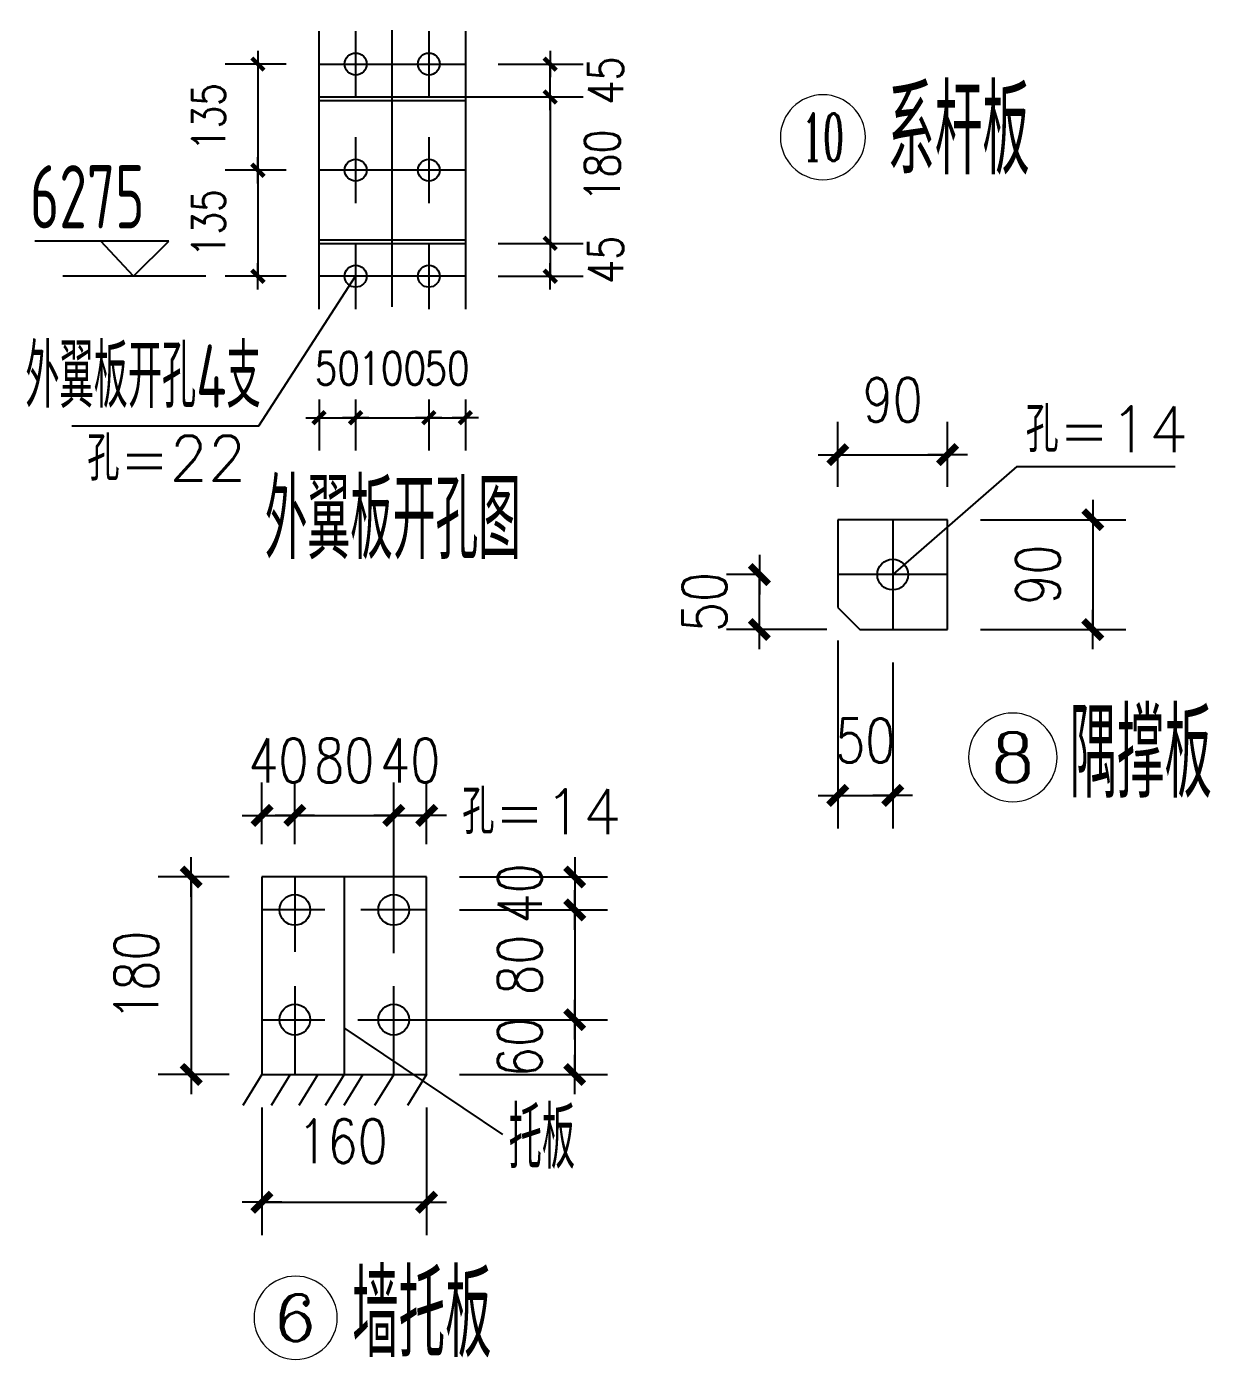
# Model space of a CAD drawing. Header units: millimetres. Extents: x 1471994 to 4527627, y -5186613 to -1927582.
# Drawn here: x 1501340 to 1504575, y -2009247 to -2005604 of the extents above; entities that cross this region are included whole.
import ezdxf
from ezdxf.enums import TextEntityAlignment as Align

# ---------------------------------------------------------------- set-up
doc = ezdxf.new("R2010")
doc.units = ezdxf.units.MM
doc.header["$LTSCALE"] = 1000
doc.header["$PDMODE"] = 34
doc.linetypes.add('CENTER', pattern=[50.8, 31.75, -6.35, 6.35, -6.35])
doc.layers.add('轴线层', color=1, linetype='CENTER', lineweight=15)
doc.layers.add('钢架', color=7, linetype='Continuous', lineweight=25)
doc.styles.add('COMPLEX', font='COMPLEX')
doc.styles.add('DIM_FONT', font='simplex.shx', dxfattribs={"width": 0.8, "bigfont": 'hztxt.shx'})
doc.styles.add('hz', font='gbenor.shx', dxfattribs={"width": 0.75, "height": 100, "bigfont": 'gbcbig.shx'})
doc.styles.get("Standard").update_dxf_attribs({"font": 'txt', "bigfont": 'gbcbig.shx'})
doc.dimstyles.new('WGH(1)', dxfattribs={"dimscale": 1.2, "dimtxt": 100, "dimasz": 0.5, "dimexe": 75, "dimexo": 75, "dimgap": 75, "dimtad": 1, "dimdec": 0, "dimzin": 0, "dimdsep": 46, "dimtxsty": 'DIM_FONT', "dimblk1": '_DIMX', "dimblk2": '_DIMX', "dimsah": 1, "dimcen": 0.09, "dimclrd": 3, "dimclre": 3, "dimclrt": 7, "dimadec": 0, "dimazin": 0, "dimtfac": 1, "dimtdec": 0, "dimtix": 1, "dimtmove": 2, "dimatfit": 3, "dimldrblk": '_DIMX', "dimfxl": 1, "dimtolj": 1, "dimtzin": 0, "dimarcsym": 0})
doc.dimstyles.new('WGH(2)', dxfattribs={"dimscale": 1.2, "dimtxt": 100, "dimasz": 0.5, "dimexe": 75, "dimexo": 75, "dimgap": 75, "dimtad": 1, "dimdec": 0, "dimlfac": 0.5, "dimzin": 0, "dimdsep": 46, "dimtxsty": 'DIM_FONT', "dimblk1": '_DIMX', "dimblk2": '_DIMX', "dimsah": 1, "dimcen": 0.09, "dimclrd": 3, "dimclre": 3, "dimclrt": 7, "dimadec": 0, "dimazin": 0, "dimtfac": 1, "dimtdec": 0, "dimtix": 1, "dimtmove": 2, "dimatfit": 3, "dimldrblk": '_DIMX', "dimfxl": 1, "dimtolj": 1, "dimtzin": 0, "dimarcsym": 0})
doc.dimstyles.new('WGH(3)', dxfattribs={"dimscale": 1.2, "dimtxt": 100, "dimasz": 0.3, "dimexe": 75, "dimexo": 75, "dimgap": 75, "dimtad": 1, "dimdec": 0, "dimlfac": 0.333333, "dimzin": 0, "dimdsep": 46, "dimtxsty": 'DIM_FONT', "dimblk1": '_DIMX', "dimblk2": '_DIMX', "dimsah": 1, "dimcen": 0.09, "dimclrd": 3, "dimclre": 3, "dimclrt": 7, "dimazin": 0, "dimtfac": 1, "dimtdec": 0, "dimtix": 1, "dimtmove": 2, "dimatfit": 3, "dimldrblk": '_DIMX', "dimfxl": 1, "dimtolj": 1, "dimtzin": 0, "dimarcsym": 0})

# ---------------------------------------------------------------- blocks, each defined once
blk = doc.blocks.new('轴线标号')
at = {"lineweight": 13}
blk.add_circle((0, 0), 0.5, dxfattribs=at)
at = {"layer": '钢架', "lineweight": 13, "style": 'COMPLEX', "width": 1.041667}
blk.add_attdef('A', text='', height=0.56, dxfattribs=at).set_placement((-0.25, -0.28), (0.25, -0.28), align=Align.FIT)
blk = doc.blocks.new('_DIMX')
blk.add_line((-150, 0), (150, 0))
at = {"const_width": 50}
blk.add_lwpolyline([(-70, -70), (70, 70)], dxfattribs=at)
blk = doc.blocks.new('*D721')
at = {"color": 3, "lineweight": -2}
for p, q in [((1502139.1, -2005526.3), (1502139.1, -2005349.3)), ((1502539.1, -2005526.3), (1502539.1, -2005349.3)), ((1502139.3, -2005439.3), (1502538.8, -2005439.3))]:
    blk.add_line(p, q, dxfattribs=at)
at = {"layer": 'Defpoints', "color": 0}
for p in [(1502539.1, -2005439.3), (1502139.1, -2005616.3), (1502539.1, -2005616.3)]:
    blk.add_point(p, dxfattribs=at)
at = {"color": 3, "lineweight": -2, "xscale": 0.24, "yscale": 0.24, "zscale": 0.24, "rotation": 180}
blk.add_blockref('_DIMX', (1502139.1, -2005439.3), dxfattribs=at)
at = {"color": 3, "lineweight": -2, "xscale": 0.24, "yscale": 0.24, "zscale": 0.24}
blk.add_blockref('_DIMX', (1502539.1, -2005439.3), dxfattribs=at)
at = {"color": 7, "insert": (1502339.1, -2005304.3), "char_height": 90, "attachment_point": 5, "style": 'DIM_FONT'}
blk.add_mtext('\\A1;200', dxfattribs=at)
blk = doc.blocks.new('*D716')
at = {"color": 3, "lineweight": -2}
for p, q in [((1502139.1, -2006623.3), (1502139.1, -2006763)), ((1502239.1, -2006623.3), (1502239.1, -2006763)), ((1502138.8, -2006673), (1502138.6, -2006673)), ((1502139.1, -2006673), (1502239.1, -2006673)), ((1502239.3, -2006673), (1502239.5, -2006673))]:
    blk.add_line(p, q, dxfattribs=at)
at = {"layer": 'Defpoints', "color": 0}
for p in [(1502139.1, -2006533.3), (1502239.1, -2006533.3), (1502239.1, -2006673)]:
    blk.add_point(p, dxfattribs=at)
at = {"color": 3, "lineweight": -2, "xscale": 0.24, "yscale": 0.24, "zscale": 0.24}
blk.add_blockref('_DIMX', (1502139.1, -2006673), dxfattribs=at)
at = {"color": 3, "lineweight": -2, "xscale": 0.24, "yscale": 0.24, "zscale": 0.24, "rotation": 180}
blk.add_blockref('_DIMX', (1502239.1, -2006673), dxfattribs=at)
at = {"color": 7, "insert": (1502189.1, -2006538), "char_height": 90, "attachment_point": 5, "style": 'DIM_FONT'}
blk.add_mtext('\\A1;50', dxfattribs=at)
blk = doc.blocks.new('*D717')
at = {"color": 3, "lineweight": -2}
for p, q in [((1502239.1, -2006623.3), (1502239.1, -2006763)), ((1502439.1, -2006623.3), (1502439.1, -2006763)), ((1502238.8, -2006673), (1502238.6, -2006673)), ((1502239.1, -2006673), (1502439.1, -2006673)), ((1502439.3, -2006673), (1502439.5, -2006673))]:
    blk.add_line(p, q, dxfattribs=at)
at = {"layer": 'Defpoints', "color": 0}
for p in [(1502239.1, -2006533.3), (1502439.1, -2006533.3), (1502439.1, -2006673)]:
    blk.add_point(p, dxfattribs=at)
at = {"color": 3, "lineweight": -2, "xscale": 0.24, "yscale": 0.24, "zscale": 0.24}
blk.add_blockref('_DIMX', (1502239.1, -2006673), dxfattribs=at)
at = {"color": 3, "lineweight": -2, "xscale": 0.24, "yscale": 0.24, "zscale": 0.24, "rotation": 180}
blk.add_blockref('_DIMX', (1502439.1, -2006673), dxfattribs=at)
at = {"color": 7, "insert": (1502339.1, -2006538), "char_height": 90, "attachment_point": 5, "style": 'DIM_FONT'}
blk.add_mtext('\\A1;100', dxfattribs=at)
blk = doc.blocks.new('*D718')
at = {"color": 3, "lineweight": -2}
for p, q in [((1502439.1, -2006623.3), (1502439.1, -2006763)), ((1502539.1, -2006623.3), (1502539.1, -2006763)), ((1502438.8, -2006673), (1502438.6, -2006673)), ((1502439.1, -2006673), (1502539.1, -2006673)), ((1502539.3, -2006673), (1502539.5, -2006673))]:
    blk.add_line(p, q, dxfattribs=at)
at = {"layer": 'Defpoints', "color": 0}
for p in [(1502439.1, -2006533.3), (1502539.1, -2006533.3), (1502539.1, -2006673)]:
    blk.add_point(p, dxfattribs=at)
at = {"color": 3, "lineweight": -2, "xscale": 0.24, "yscale": 0.24, "zscale": 0.24}
blk.add_blockref('_DIMX', (1502439.1, -2006673), dxfattribs=at)
at = {"color": 3, "lineweight": -2, "xscale": 0.24, "yscale": 0.24, "zscale": 0.24, "rotation": 180}
blk.add_blockref('_DIMX', (1502539.1, -2006673), dxfattribs=at)
at = {"color": 7, "insert": (1502489.1, -2006538), "char_height": 90, "attachment_point": 5, "style": 'DIM_FONT'}
blk.add_mtext('\\A1;50', dxfattribs=at)
blk = doc.blocks.new('*D719')
at = {"color": 3, "lineweight": -2}
for p, q in [((1502049.1, -2005706.3), (1501882.2, -2005706.3)), ((1501972.2, -2005706), (1501972.2, -2005705.8)), ((1501972.2, -2005706.3), (1501972.2, -2005996.4)), ((1502049.1, -2005996.4), (1501882.2, -2005996.4)), ((1501972.2, -2005996.6), (1501972.2, -2005996.8))]:
    blk.add_line(p, q, dxfattribs=at)
at = {"layer": 'Defpoints', "color": 0}
for p in [(1502139.1, -2005706.3), (1501972.2, -2005996.4), (1502139.1, -2005996.4)]:
    blk.add_point(p, dxfattribs=at)
at = {"color": 3, "lineweight": -2, "xscale": 0.24, "yscale": 0.24, "zscale": 0.24}
for p, rotation in [((1501972.2, -2005706.3), 270), ((1501972.2, -2005996.4), 90)]:
    blk.add_blockref('_DIMX', p, dxfattribs=dict(at, rotation=rotation))
at = {"color": 7, "insert": (1501837.2, -2005851.3), "char_height": 90, "attachment_point": 5, "rotation": 90, "style": 'DIM_FONT'}
blk.add_mtext('\\A1;135', dxfattribs=at)
blk = doc.blocks.new('*D720')
at = {"color": 3, "lineweight": -2}
for p, q in [((1502049.1, -2005996.4), (1501882.2, -2005996.4)), ((1501972.2, -2005996.1), (1501972.2, -2005995.9)), ((1501972.2, -2005996.4), (1501972.2, -2006286.5)), ((1502049.1, -2006286.5), (1501882.2, -2006286.5)), ((1501972.2, -2006286.7), (1501972.2, -2006287))]:
    blk.add_line(p, q, dxfattribs=at)
at = {"layer": 'Defpoints', "color": 0}
for p in [(1502139.1, -2005996.4), (1501972.2, -2006286.5), (1502139.1, -2006286.5)]:
    blk.add_point(p, dxfattribs=at)
at = {"color": 3, "lineweight": -2, "xscale": 0.24, "yscale": 0.24, "zscale": 0.24}
for p, rotation in [((1501972.2, -2005996.4), 270), ((1501972.2, -2006286.5), 90)]:
    blk.add_blockref('_DIMX', p, dxfattribs=dict(at, rotation=rotation))
at = {"color": 7, "insert": (1501837.2, -2006141.4), "char_height": 90, "attachment_point": 5, "rotation": 90, "style": 'DIM_FONT'}
blk.add_mtext('\\A1;135', dxfattribs=at)
blk = doc.blocks.new('*D724')
at = {"color": 3, "lineweight": -2}
for p, q in [((1502539.1, -2005796.3), (1502860.8, -2005796.3)), ((1502770.8, -2005796.5), (1502770.8, -2006196.2)), ((1502629.1, -2006196.5), (1502860.8, -2006196.5))]:
    blk.add_line(p, q, dxfattribs=at)
at = {"layer": 'Defpoints', "color": 0}
for p in [(1502449.1, -2005796.3), (1502539.1, -2006196.5), (1502770.8, -2006196.5)]:
    blk.add_point(p, dxfattribs=at)
at = {"color": 3, "lineweight": -2, "xscale": 0.24, "yscale": 0.24, "zscale": 0.24}
for p, rotation in [((1502770.8, -2005796.3), 90), ((1502770.8, -2006196.5), 270)]:
    blk.add_blockref('_DIMX', p, dxfattribs=dict(at, rotation=rotation))
at = {"color": 7, "insert": (1502913.3, -2005983.7), "char_height": 96, "attachment_point": 5, "rotation": 90, "style": 'DIM_FONT'}
blk.add_mtext('\\A1;180', dxfattribs=at)
blk = doc.blocks.new('*D725')
at = {"color": 3, "lineweight": -2}
for p, q in [((1502719.1, -2006196.5), (1502860.8, -2006196.5)), ((1502770.8, -2006196.2), (1502770.8, -2006196)), ((1502770.8, -2006196.5), (1502770.8, -2006286.3)), ((1502629.1, -2006286.3), (1502860.8, -2006286.3)), ((1502770.8, -2006286.5), (1502770.8, -2006286.7))]:
    blk.add_line(p, q, dxfattribs=at)
at = {"layer": 'Defpoints', "color": 0}
for p in [(1502629.1, -2006196.5), (1502539.1, -2006286.3), (1502770.8, -2006286.3)]:
    blk.add_point(p, dxfattribs=at)
at = {"color": 3, "lineweight": -2, "xscale": 0.24, "yscale": 0.24, "zscale": 0.24}
for p, rotation in [((1502770.8, -2006196.5), 270), ((1502770.8, -2006286.3), 90)]:
    blk.add_blockref('_DIMX', p, dxfattribs=dict(at, rotation=rotation))
at = {"color": 7, "insert": (1502922.5, -2006241.4), "char_height": 96, "attachment_point": 5, "rotation": 90, "style": 'DIM_FONT'}
blk.add_mtext('\\A1;45', dxfattribs=at)
blk = doc.blocks.new('*D726')
at = {"color": 3, "lineweight": -2}
for p, q in [((1502629.1, -2005706.5), (1502860.8, -2005706.5)), ((1502770.8, -2005706.2), (1502770.8, -2005706)), ((1502770.8, -2005796.3), (1502770.8, -2005706.5)), ((1502719.1, -2005796.3), (1502860.8, -2005796.3)), ((1502770.8, -2005796.5), (1502770.8, -2005796.7))]:
    blk.add_line(p, q, dxfattribs=at)
at = {"layer": 'Defpoints', "color": 0}
for p in [(1502539.1, -2005706.5), (1502770.8, -2005706.5), (1502629.1, -2005796.3)]:
    blk.add_point(p, dxfattribs=at)
at = {"color": 3, "lineweight": -2, "xscale": 0.24, "yscale": 0.24, "zscale": 0.24}
for p, rotation in [((1502770.8, -2005706.5), 270), ((1502770.8, -2005796.3), 90)]:
    blk.add_blockref('_DIMX', p, dxfattribs=dict(at, rotation=rotation))
at = {"color": 7, "insert": (1502922.5, -2005751.4), "char_height": 96, "attachment_point": 5, "rotation": 90, "style": 'DIM_FONT'}
blk.add_mtext('\\A1;45', dxfattribs=at)
blk = doc.blocks.new('*D750')
at = {"color": 3, "lineweight": -2}
for p, q in [((1501893.2, -2007928.5), (1501699.9, -2007928.5)), ((1501789.9, -2007928.9), (1501789.9, -2008468.1)), ((1501893.2, -2008468.5), (1501699.9, -2008468.5))]:
    blk.add_line(p, q, dxfattribs=at)
at = {"layer": 'Defpoints', "color": 0}
for p in [(1501983.2, -2007928.5), (1501789.9, -2008468.5), (1501983.2, -2008468.5)]:
    blk.add_point(p, dxfattribs=at)
at = {"color": 3, "lineweight": -2, "xscale": 0.36, "yscale": 0.36, "zscale": 0.36}
for p, rotation in [((1501789.9, -2007928.5), 90), ((1501789.9, -2008468.5), 270)]:
    blk.add_blockref('_DIMX', p, dxfattribs=dict(at, rotation=rotation))
at = {"color": 7, "insert": (1501639.9, -2008198.5), "char_height": 120, "attachment_point": 5, "rotation": 90, "style": 'DIM_FONT'}
blk.add_mtext('\\A1;180', dxfattribs=at)
blk = doc.blocks.new('*D751')
at = {"color": 3, "lineweight": -2}
for p, q in [((1502523.2, -2007928.5), (1502927.7, -2007928.5)), ((1502837.7, -2007928.1), (1502837.7, -2007927.8)), ((1502837.7, -2007928.5), (1502837.7, -2008018.5)), ((1502523.2, -2008018.5), (1502927.7, -2008018.5)), ((1502837.7, -2008018.9), (1502837.7, -2008019.2))]:
    blk.add_line(p, q, dxfattribs=at)
at = {"layer": 'Defpoints', "color": 0}
for p in [(1502433.2, -2007928.5), (1502433.2, -2008018.5), (1502837.7, -2008018.5)]:
    blk.add_point(p, dxfattribs=at)
at = {"color": 3, "lineweight": -2, "xscale": 0.36, "yscale": 0.36, "zscale": 0.36}
for p, rotation in [((1502837.7, -2007928.5), 270), ((1502837.7, -2008018.5), 90)]:
    blk.add_blockref('_DIMX', p, dxfattribs=dict(at, rotation=rotation))
at = {"color": 7, "insert": (1502687.7, -2007973.5), "char_height": 120, "attachment_point": 5, "rotation": 90, "style": 'DIM_FONT'}
blk.add_mtext('\\A1;40', dxfattribs=at)
blk = doc.blocks.new('*D752')
at = {"color": 3, "lineweight": -2}
for p, q in [((1502523.2, -2008018.5), (1502927.7, -2008018.5)), ((1502837.7, -2008018.1), (1502837.7, -2008017.8)), ((1502837.7, -2008018.5), (1502837.7, -2008318.5)), ((1502245, -2008318.5), (1502927.7, -2008318.5)), ((1502837.7, -2008318.9), (1502837.7, -2008319.2))]:
    blk.add_line(p, q, dxfattribs=at)
at = {"layer": 'Defpoints', "color": 0}
for p in [(1502433.2, -2008018.5), (1502155, -2008318.5), (1502837.7, -2008318.5)]:
    blk.add_point(p, dxfattribs=at)
at = {"color": 3, "lineweight": -2, "xscale": 0.36, "yscale": 0.36, "zscale": 0.36}
for p, rotation in [((1502837.7, -2008018.5), 270), ((1502837.7, -2008318.5), 90)]:
    blk.add_blockref('_DIMX', p, dxfattribs=dict(at, rotation=rotation))
at = {"color": 7, "insert": (1502687.7, -2008168.5), "char_height": 120, "attachment_point": 5, "rotation": 90, "style": 'DIM_FONT'}
blk.add_mtext('\\A1;80', dxfattribs=at)
blk = doc.blocks.new('*D753')
at = {"color": 3, "lineweight": -2}
for p, q in [((1502245, -2008318.5), (1502927.7, -2008318.5)), ((1502837.7, -2008318.1), (1502837.7, -2008317.8)), ((1502837.7, -2008318.5), (1502837.7, -2008468.5)), ((1502523.2, -2008468.5), (1502927.7, -2008468.5)), ((1502837.7, -2008468.9), (1502837.7, -2008469.2))]:
    blk.add_line(p, q, dxfattribs=at)
at = {"layer": 'Defpoints', "color": 0}
for p in [(1502155, -2008318.5), (1502433.2, -2008468.5), (1502837.7, -2008468.5)]:
    blk.add_point(p, dxfattribs=at)
at = {"color": 3, "lineweight": -2, "xscale": 0.36, "yscale": 0.36, "zscale": 0.36}
for p, rotation in [((1502837.7, -2008318.5), 270), ((1502837.7, -2008468.5), 90)]:
    blk.add_blockref('_DIMX', p, dxfattribs=dict(at, rotation=rotation))
at = {"color": 7, "insert": (1502687.7, -2008393.5), "char_height": 120, "attachment_point": 5, "rotation": 90, "style": 'DIM_FONT'}
blk.add_mtext('\\A1;60', dxfattribs=at)
blk = doc.blocks.new('*D754')
at = {"color": 3, "lineweight": -2}
for p, q in [((1501983.2, -2007838.5), (1501983.2, -2007670.1)), ((1502073.2, -2007838.5), (1502073.2, -2007670.1)), ((1501982.8, -2007760.1), (1501982.5, -2007760.1)), ((1501983.2, -2007760.1), (1502073.2, -2007760.1)), ((1502073.6, -2007760.1), (1502073.9, -2007760.1))]:
    blk.add_line(p, q, dxfattribs=at)
at = {"layer": 'Defpoints', "color": 0}
for p in [(1502073.2, -2007760.1), (1501983.2, -2007928.5), (1502073.2, -2007928.5)]:
    blk.add_point(p, dxfattribs=at)
at = {"color": 3, "lineweight": -2, "xscale": 0.36, "yscale": 0.36, "zscale": 0.36}
blk.add_blockref('_DIMX', (1501983.2, -2007760.1), dxfattribs=at)
at = {"color": 3, "lineweight": -2, "xscale": 0.36, "yscale": 0.36, "zscale": 0.36, "rotation": 180}
blk.add_blockref('_DIMX', (1502073.2, -2007760.1), dxfattribs=at)
at = {"color": 7, "insert": (1502028.2, -2007610.1), "char_height": 120, "attachment_point": 5, "style": 'DIM_FONT'}
blk.add_mtext('\\A1;40', dxfattribs=at)
blk = doc.blocks.new('*D755')
at = {"color": 3, "lineweight": -2}
for p, q in [((1502073.2, -2007838.5), (1502073.2, -2007670.1)), ((1502343.2, -2008136.5), (1502343.2, -2007670.1)), ((1502072.8, -2007760.1), (1502072.5, -2007760.1)), ((1502073.2, -2007760.1), (1502343.2, -2007760.1)), ((1502343.6, -2007760.1), (1502343.9, -2007760.1))]:
    blk.add_line(p, q, dxfattribs=at)
at = {"layer": 'Defpoints', "color": 0}
for p in [(1502343.2, -2007760.1), (1502073.2, -2007928.5), (1502343.2, -2008226.5)]:
    blk.add_point(p, dxfattribs=at)
at = {"color": 3, "lineweight": -2, "xscale": 0.36, "yscale": 0.36, "zscale": 0.36}
blk.add_blockref('_DIMX', (1502073.2, -2007760.1), dxfattribs=at)
at = {"color": 3, "lineweight": -2, "xscale": 0.36, "yscale": 0.36, "zscale": 0.36, "rotation": 180}
blk.add_blockref('_DIMX', (1502343.2, -2007760.1), dxfattribs=at)
at = {"color": 7, "insert": (1502208.2, -2007610.1), "char_height": 120, "attachment_point": 5, "style": 'DIM_FONT'}
blk.add_mtext('\\A1;80', dxfattribs=at)
blk = doc.blocks.new('*D756')
at = {"color": 3, "lineweight": -2}
for p, q in [((1502343.2, -2008136.5), (1502343.2, -2007670.1)), ((1502433.2, -2007838.5), (1502433.2, -2007670.1)), ((1502342.8, -2007760.1), (1502342.5, -2007760.1)), ((1502343.2, -2007760.1), (1502433.2, -2007760.1)), ((1502433.6, -2007760.1), (1502433.9, -2007760.1))]:
    blk.add_line(p, q, dxfattribs=at)
at = {"layer": 'Defpoints', "color": 0}
for p in [(1502433.2, -2007760.1), (1502433.2, -2007928.5), (1502343.2, -2008226.5)]:
    blk.add_point(p, dxfattribs=at)
at = {"color": 3, "lineweight": -2, "xscale": 0.36, "yscale": 0.36, "zscale": 0.36}
blk.add_blockref('_DIMX', (1502343.2, -2007760.1), dxfattribs=at)
at = {"color": 3, "lineweight": -2, "xscale": 0.36, "yscale": 0.36, "zscale": 0.36, "rotation": 180}
blk.add_blockref('_DIMX', (1502433.2, -2007760.1), dxfattribs=at)
at = {"color": 7, "insert": (1502388.2, -2007610.1), "char_height": 120, "attachment_point": 5, "style": 'DIM_FONT'}
blk.add_mtext('\\A1;40', dxfattribs=at)
blk = doc.blocks.new('*D749')
at = {"color": 3, "lineweight": -2}
for p, q in [((1501983.2, -2008558.5), (1501983.2, -2008907.6)), ((1502433.2, -2008558.5), (1502433.2, -2008907.6)), ((1501983.6, -2008817.6), (1502432.8, -2008817.6))]:
    blk.add_line(p, q, dxfattribs=at)
at = {"layer": 'Defpoints', "color": 0}
for p in [(1501983.2, -2008468.5), (1502433.2, -2008468.5), (1502433.2, -2008817.6)]:
    blk.add_point(p, dxfattribs=at)
at = {"color": 3, "lineweight": -2, "xscale": 0.36, "yscale": 0.36, "zscale": 0.36, "rotation": 180}
blk.add_blockref('_DIMX', (1501983.2, -2008817.6), dxfattribs=at)
at = {"color": 3, "lineweight": -2, "xscale": 0.36, "yscale": 0.36, "zscale": 0.36}
blk.add_blockref('_DIMX', (1502433.2, -2008817.6), dxfattribs=at)
at = {"color": 7, "insert": (1502203.6, -2008650.6), "char_height": 120, "attachment_point": 5, "style": 'DIM_FONT'}
blk.add_mtext('\\A1;160', dxfattribs=at)
blk = doc.blocks.new('*D759')
at = {"color": 3, "lineweight": -2}
for p, q in [((1503556.8, -2006861.9), (1503556.8, -2006684.1)), ((1503856.8, -2006861.9), (1503856.8, -2006684.1)), ((1503556.5, -2006774.1), (1503556.1, -2006774.1)), ((1503556.8, -2006774.1), (1503856.8, -2006774.1)), ((1503857.2, -2006774.1), (1503857.6, -2006774.1))]:
    blk.add_line(p, q, dxfattribs=at)
at = {"layer": 'Defpoints', "color": 0}
for p in [(1503856.8, -2006774.1), (1503556.8, -2006951.9), (1503856.8, -2006951.9)]:
    blk.add_point(p, dxfattribs=at)
at = {"color": 3, "lineweight": -2, "xscale": 0.36, "yscale": 0.36, "zscale": 0.36}
blk.add_blockref('_DIMX', (1503556.8, -2006774.1), dxfattribs=at)
at = {"color": 3, "lineweight": -2, "xscale": 0.36, "yscale": 0.36, "zscale": 0.36, "rotation": 180}
blk.add_blockref('_DIMX', (1503856.8, -2006774.1), dxfattribs=at)
at = {"color": 7, "insert": (1503706.8, -2006624.1), "char_height": 120, "attachment_point": 5, "style": 'DIM_FONT'}
blk.add_mtext('\\A1;90', dxfattribs=at)
blk = doc.blocks.new('*D760')
at = {"color": 3, "lineweight": -2}
for p, q in [((1503946.8, -2006951.9), (1504343.5, -2006951.9)), ((1504253.5, -2006951.6), (1504253.5, -2006951.2)), ((1504253.5, -2006951.9), (1504253.5, -2007251.9)), ((1503946.8, -2007251.9), (1504343.5, -2007251.9)), ((1504253.5, -2007252.3), (1504253.5, -2007252.7))]:
    blk.add_line(p, q, dxfattribs=at)
at = {"layer": 'Defpoints', "color": 0}
for p in [(1503856.8, -2006951.9), (1503856.8, -2007251.9), (1504253.5, -2007251.9)]:
    blk.add_point(p, dxfattribs=at)
at = {"color": 3, "lineweight": -2, "xscale": 0.36, "yscale": 0.36, "zscale": 0.36}
for p, rotation in [((1504253.5, -2006951.9), 270), ((1504253.5, -2007251.9), 90)]:
    blk.add_blockref('_DIMX', p, dxfattribs=dict(at, rotation=rotation))
at = {"color": 7, "insert": (1504103.5, -2007101.9), "char_height": 120, "attachment_point": 5, "rotation": 90, "style": 'DIM_FONT'}
blk.add_mtext('\\A1;90', dxfattribs=at)
blk = doc.blocks.new('*D757')
at = {"color": 3, "lineweight": -2}
for p, q in [((1503350.7, -2007101.9), (1503252.4, -2007101.9)), ((1503342.4, -2007101.6), (1503342.4, -2007101.2)), ((1503342.4, -2007251.9), (1503342.4, -2007101.9)), ((1503526.8, -2007251.9), (1503252.4, -2007251.9)), ((1503342.4, -2007252.3), (1503342.4, -2007252.7))]:
    blk.add_line(p, q, dxfattribs=at)
at = {"layer": 'Defpoints', "color": 0}
for p in [(1503342.4, -2007101.9), (1503440.7, -2007101.9), (1503616.8, -2007251.9)]:
    blk.add_point(p, dxfattribs=at)
at = {"color": 3, "lineweight": -2, "xscale": 0.36, "yscale": 0.36, "zscale": 0.36}
for p, rotation in [((1503342.4, -2007101.9), 270), ((1503342.4, -2007251.9), 90)]:
    blk.add_blockref('_DIMX', p, dxfattribs=dict(at, rotation=rotation))
at = {"color": 7, "insert": (1503192.4, -2007176.9), "char_height": 120, "attachment_point": 5, "rotation": 90, "style": 'DIM_FONT'}
blk.add_mtext('\\A1;50', dxfattribs=at)
blk = doc.blocks.new('*D758')
at = {"color": 3, "lineweight": -2}
for p, q in [((1503556.8, -2007281.9), (1503556.8, -2007795.7)), ((1503706.8, -2007341.9), (1503706.8, -2007795.7)), ((1503556.5, -2007705.7), (1503556.1, -2007705.7)), ((1503556.8, -2007705.7), (1503706.8, -2007705.7)), ((1503707.2, -2007705.7), (1503707.6, -2007705.7))]:
    blk.add_line(p, q, dxfattribs=at)
at = {"layer": 'Defpoints', "color": 0}
for p in [(1503556.8, -2007191.9), (1503706.8, -2007251.9), (1503706.8, -2007705.7)]:
    blk.add_point(p, dxfattribs=at)
at = {"color": 3, "lineweight": -2, "xscale": 0.36, "yscale": 0.36, "zscale": 0.36}
blk.add_blockref('_DIMX', (1503556.8, -2007705.7), dxfattribs=at)
at = {"color": 3, "lineweight": -2, "xscale": 0.36, "yscale": 0.36, "zscale": 0.36, "rotation": 180}
blk.add_blockref('_DIMX', (1503706.8, -2007705.7), dxfattribs=at)
at = {"color": 7, "insert": (1503631.8, -2007555.7), "char_height": 120, "attachment_point": 5, "style": 'DIM_FONT'}
blk.add_mtext('\\A1;50', dxfattribs=at)

msp = doc.modelspace()

# ---------------------------------------------------------------- linework, layer by layer
for p, q in [((1502139.1, -2005796.3), (1502139.1, -2005616.3)), ((1502239.1, -2005616.3), (1502239.1, -2005796.3)), ((1502339.1, -2006370.1), (1502339.1, -2005613.6)), ((1502439.1, -2005616.3), (1502439.1, -2005796.3)), ((1502539.1, -2005616.3), (1502539.1, -2006376.3)), ((1502139.1, -2005706.3), (1502539.1, -2005706.3)), ((1502139.1, -2006196.5), (1502139.1, -2005796.3)), ((1502139.1, -2005796.3), (1502539.1, -2005796.3)), ((1502139.1, -2005806.3), (1502539.1, -2005806.3)), ((1502239.1, -2005906.4), (1502239.1, -2006086.4)), ((1502439.1, -2005906.4), (1502439.1, -2006086.4)), ((1502539.1, -2005996.4), (1502139.1, -2005996.4)), ((1501728.4, -2006190.3), (1501362.4, -2006190.3)), ((1501632.4, -2006286.4), (1501543, -2006190.3)), ((1501632.4, -2006286.4), (1501728.4, -2006190.3)), ((1502139.1, -2006186.5), (1502539.1, -2006186.5)), ((1502139.1, -2006376.3), (1502139.1, -2006196.5)), ((1502139.1, -2006196.5), (1502539.1, -2006196.5)), ((1502239.1, -2006196.3), (1502239.1, -2006376.3)), ((1502439.1, -2006196.3), (1502439.1, -2006376.3)), ((1501829.8, -2006286.4), (1501439.1, -2006286.4)), ((1501974.4, -2006695.3), (1502239.1, -2006286.3)), ((1502539.1, -2006286.3), (1502139.1, -2006286.3)), ((1501464.1, -2006695.3), (1501974.4, -2006695.3)), ((1504045.9, -2006806.1), (1503706.8, -2007101.9)), ((1501983.2, -2007928.5), (1501983.2, -2008468.5)), ((1502433.2, -2007928.5), (1501983.2, -2007928.5)), ((1502073.2, -2007928.5), (1502073.2, -2008132.8)), ((1502208.2, -2007928.5), (1502208.2, -2008468.5)), ((1502343.2, -2008132.8), (1502343.2, -2007928.5)), ((1502433.2, -2008468.5), (1502433.2, -2007928.5)), ((1502155, -2008018.5), (1501983.2, -2008018.5)), ((1502433.2, -2008018.5), (1502253, -2008018.5)), ((1502073.2, -2008226.5), (1502073.2, -2008468.5)), ((1502343.2, -2008468.5), (1502343.2, -2008226.5)), ((1501983.2, -2008318.5), (1502155, -2008318.5)), ((1502641.3, -2008632.4), (1502208.2, -2008340.7)), ((1502253, -2008318.5), (1502433.2, -2008318.5)), ((1501983.2, -2008468.5), (1501931.1, -2008553.3)), ((1501983.2, -2008468.5), (1502433.2, -2008468.5)), ((1502060.5, -2008468.5), (1502008.4, -2008553.3)), ((1502135.8, -2008468.5), (1502083.8, -2008553.3)), ((1502208.2, -2008468.5), (1502156.1, -2008553.3)), ((1502259.2, -2008468.5), (1502207.1, -2008553.3)), ((1502343.2, -2008468.5), (1502291.1, -2008553.3)), ((1502433.2, -2008468.5), (1502381.1, -2008553.3))]:
    msp.add_line(p, q)
at = {"color": 1}
for p, q in [((1504045.9, -2006806.1), (1504478.8, -2006806.1)), ((1503556.8, -2006951.9), (1503556.8, -2007191.9)), ((1503856.8, -2006951.9), (1503556.8, -2006951.9)), ((1503706.8, -2006951.9), (1503706.8, -2007251.9)), ((1503856.8, -2007251.9), (1503856.8, -2006951.9)), ((1503856.8, -2007101.9), (1503556.8, -2007101.9)), ((1503556.8, -2007191.9), (1503616.8, -2007251.9)), ((1503616.8, -2007251.9), (1503856.8, -2007251.9))]:
    msp.add_line(p, q, dxfattribs=at)
for centre, radius in [((1502239.1, -2005706.3), 30), ((1502439.1, -2005706.3), 30), ((1502239.1, -2005996.4), 30), ((1502439.1, -2005996.4), 30), ((1502239.1, -2006286.3), 30), ((1502439.1, -2006286.3), 30), ((1502073.2, -2008018.5), 42), ((1502343.2, -2008018.5), 42), ((1502073.2, -2008318.5), 42), ((1502343.2, -2008318.5), 42)]:
    msp.add_circle(centre, radius)
msp.add_circle((1503706.8, -2007101.9), 42, dxfattribs=at)

# ---------------------------------------------------------------- block references
ref = msp.add_blockref('轴线标号', (1503516, -2005906.3), dxfattribs=dict(xscale=-232.0951669606438, yscale=232.0951669606147, zscale=232.0951669606781))
ref.add_attrib('A', '10', dxfattribs={"layer": '钢架', "lineweight": 13, "height": 129.97, "style": 'COMPLEX', "width": 0.646552}).set_placement((1503458, -2005971.3), (1503574, -2005971.3), align=Align.FIT)
ref = msp.add_blockref('轴线标号', (1504034.9, -2007601.5), dxfattribs=dict(xscale=-242.1862611763645, yscale=242.1862611763063, zscale=242.1862611763598))
ref.add_attrib('A', '8', dxfattribs={"layer": '钢架', "lineweight": 13, "height": 135.6, "style": 'COMPLEX', "width": 1.339286}).set_placement((1503974.4, -2007669.3), (1504095.5, -2007669.3), align=Align.FIT)
ref = msp.add_blockref('轴线标号', (1502075.2, -2009133.3), dxfattribs=dict(xscale=-227.453263621137, yscale=227.453263621137, zscale=227.4532636214645))
ref.add_attrib('A', '6', dxfattribs={"layer": '钢架', "lineweight": 13, "height": 127.4, "style": 'COMPLEX', "width": 1.339286}).set_placement((1502018.3, -2009197), (1502132, -2009197), align=Align.FIT)

# ---------------------------------------------------------------- texts
at = {"insert": (1503692.4, -2005768), "char_height": 240, "width": 983.576, "attachment_point": 1, "style": 'hz'}
msp.add_mtext('系杆板', dxfattribs=at)
at = {"layer": '轴线层', "color": 4, "linetype": 'ByBlock', "attachment_point": 1}
for s, insert, char_height in [('孔=14', (1504070.2, -2006642.3), 125), ('孔=22', (1501505.8, -2006722.5), 122.5), ('孔=14', (1502530.4, -2007688.5), 122.5)]:
    msp.add_mtext_dynamic_manual_height_columns(s, width=1506.743, gutter_width=12.5, heights=[336], dxfattribs=dict(at, insert=insert, char_height=char_height))
at = {"layer": '钢架', "lineweight": 13, "attachment_point": 1, "style": 'hz'}
for s, insert, char_height, width in [('6275', (1501349.3, -2005982.6), 172.8, 1180.292), ('外翼板开孔4支', (1501336.7, -2006473.1), 172.8, 1180.292), ('外翼板开孔图', (1501990.9, -2006843.4), 216, 1475.364), ('隅撑板', (1504190.2, -2007471.7), 240, 1506.743)]:
    msp.add_mtext(s, dxfattribs=dict(at, insert=insert, char_height=char_height, width=width))
for s, insert, char_height, own_width in [('托板', (1502657.4, -2008557.8), 168, 688.503), ('墙托板', (1502229.8, -2009006.1), 235.2, 1476.608)]:
    msp.add_mtext_dynamic_manual_height_columns(s, width=1506.743, gutter_width=12.5, heights=[336], dxfattribs=dict(at, insert=insert, char_height=char_height)).dxf.set("width", own_width)

# ---------------------------------------------------------------- dimensions: what is measured, and where the dimension line sits
for base, p1, p2, text, picture, middle in [((1502539.1, -2005439.3), (1502139.1, -2005616.3), (1502539.1, -2005616.3), '200', '*D721', (1502339.1, -2005304.3)), ((1502239.1, -2006673), (1502139.1, -2006533.3), (1502239.1, -2006533.3), '50', '*D716', (1502189.1, -2006538)), ((1502439.1, -2006673), (1502239.1, -2006533.3), (1502439.1, -2006533.3), '100', '*D717', (1502339.1, -2006538)), ((1502539.1, -2006673), (1502439.1, -2006533.3), (1502539.1, -2006533.3), '50', '*D718', (1502489.1, -2006538))]:
    dim = msp.add_linear_dim(base=base, p1=p1, p2=p2, text=text, dimstyle='WGH(2)', override={"dimtxt": 75, "dimasz": 0.2})
    dim.commit()
    dim.dimension.update_dxf_attribs({"geometry": picture, "text_midpoint": middle})
for base, p1, p2, picture, middle in [((1501972.2, -2005996.4), (1502139.1, -2005706.3), (1502139.1, -2005996.4), '*D719', (1501837.2, -2005851.3)), ((1501972.2, -2006286.5), (1502139.1, -2005996.4), (1502139.1, -2006286.5), '*D720', (1501837.2, -2006141.4))]:
    dim = msp.add_linear_dim(base=base, p1=p1, p2=p2, angle=90, text='135', dimstyle='WGH(2)', override={"dimtxt": 75, "dimasz": 0.2})
    dim.commit()
    dim.dimension.update_dxf_attribs({"geometry": picture, "text_midpoint": middle})
for base, p1, p2, angle, text, picture, middle in [((1502770.8, -2005706.5), (1502629.1, -2005796.3), (1502539.1, -2005706.5), 270, '45', '*D726', (1502922.5, -2005751.4)), ((1502770.8, -2006196.5), (1502449.1, -2005796.3), (1502539.1, -2006196.5), 90, '180', '*D724', (1502913.3, -2005983.7)), ((1502770.8, -2006286.3), (1502629.1, -2006196.5), (1502539.1, -2006286.3), 90, '45', '*D725', (1502922.5, -2006241.4))]:
    dim = msp.add_linear_dim(base=base, p1=p1, p2=p2, angle=angle, text=text, dimstyle='WGH(1)', override={"dimtxt": 80, "dimasz": 0.2})
    dim.commit()
    dim.dimension.update_dxf_attribs({"geometry": picture, "text_midpoint": middle, "dimtype": 160})
at = {"color": 1}
dim = msp.add_linear_dim(base=(1503856.8, -2006774.1), p1=(1503556.8, -2006951.9), p2=(1503856.8, -2006951.9), text='90', dimstyle='WGH(3)', dxfattribs=at)
dim.commit()
dim.dimension.update_dxf_attribs({"geometry": '*D759', "text_midpoint": (1503706.8, -2006624.1)})
dim = msp.add_linear_dim(base=(1504253.5, -2007251.9), p1=(1503856.8, -2006951.9), p2=(1503856.8, -2007251.9), angle=90, text='90', dimstyle='WGH(3)', dxfattribs=at)
dim.commit()
dim.dimension.update_dxf_attribs({"geometry": '*D760', "text_midpoint": (1504103.5, -2007101.9)})
dim = msp.add_linear_dim(base=(1503342.4, -2007101.9), p1=(1503616.8, -2007251.9), p2=(1503440.7, -2007101.9), angle=90, dimstyle='WGH(3)', dxfattribs=at)
dim.commit()
dim.dimension.update_dxf_attribs({"geometry": '*D757', "text_midpoint": (1503192.4, -2007176.9)})
dim = msp.add_linear_dim(base=(1503706.8, -2007705.7), p1=(1503556.8, -2007191.9), p2=(1503706.8, -2007251.9), dimstyle='WGH(3)', dxfattribs=at)
dim.commit()
dim.dimension.update_dxf_attribs({"geometry": '*D758', "text_midpoint": (1503631.8, -2007555.7)})
for base, p1, p2, text, picture, middle in [((1502073.2, -2007760.1), (1501983.2, -2007928.5), (1502073.2, -2007928.5), '40', '*D754', (1502028.2, -2007610.1)), ((1502343.2, -2007760.1), (1502073.2, -2007928.5), (1502343.2, -2008226.5), '80', '*D755', (1502208.2, -2007610.1)), ((1502433.2, -2007760.1), (1502343.2, -2008226.5), (1502433.2, -2007928.5), '40', '*D756', (1502388.2, -2007610.1))]:
    dim = msp.add_linear_dim(base=base, p1=p1, p2=p2, text=text, dimstyle='WGH(3)')
    dim.commit()
    dim.dimension.update_dxf_attribs({"geometry": picture, "text_midpoint": middle})
for base, p1, p2, text, picture, middle in [((1501789.9, -2008468.5), (1501983.2, -2007928.5), (1501983.2, -2008468.5), '180', '*D750', (1501639.9, -2008198.5)), ((1502837.7, -2008018.5), (1502433.2, -2007928.5), (1502433.2, -2008018.5), '40', '*D751', (1502687.7, -2007973.5)), ((1502837.7, -2008318.5), (1502433.2, -2008018.5), (1502155, -2008318.5), '80', '*D752', (1502687.7, -2008168.5)), ((1502837.7, -2008468.5), (1502155, -2008318.5), (1502433.2, -2008468.5), '60', '*D753', (1502687.7, -2008393.5))]:
    dim = msp.add_linear_dim(base=base, p1=p1, p2=p2, angle=90, text=text, dimstyle='WGH(3)')
    dim.commit()
    dim.dimension.update_dxf_attribs({"geometry": picture, "text_midpoint": middle})
dim = msp.add_linear_dim(base=(1502433.2, -2008817.6), p1=(1501983.2, -2008468.5), p2=(1502433.2, -2008468.5), text='160', dimstyle='WGH(3)')
dim.commit()
dim.dimension.update_dxf_attribs({"geometry": '*D749', "text_midpoint": (1502203.6, -2008650.6), "dimtype": 160})

doc.saveas('drawing.dxf')
